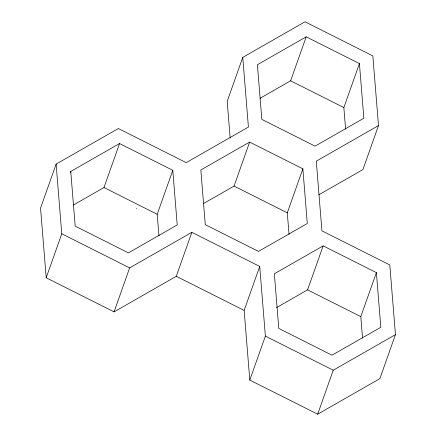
<?xml version="1.0" encoding="UTF-8"?>
<svg xmlns="http://www.w3.org/2000/svg" width="436" height="436" viewBox="0 0 436 436"><rect width="100%" height="100%" fill="white"/><g stroke="black" fill="none" stroke-linecap="round" stroke-linejoin="round"><path stroke-width="0.65" d="M242.765 57.378L248.416 127.061L186.205 162.633L118.336 128.527L56.124 164.1L40.548 208.081L46.2 277.765L114.069 311.876L176.28 276.299L191.856 232.317L259.72 266.429L265.371 336.112L249.795 380.094L317.664 414.2L379.876 378.622L395.452 334.641L389.8 264.957L321.932 230.851L316.28 161.167L378.497 125.59L372.845 55.906L304.977 21.8L242.765 57.378L227.189 101.359L230.154 137.89M70.305 172.732L70.757 171.457L119.557 143.553L172.787 170.307L177.218 224.965L128.424 252.869L75.194 226.115L70.757 171.457M46.2 277.765L61.776 233.783L56.124 164.1M73.412 205.018L103.981 187.535L119.557 143.553M114.069 311.876L129.639 267.895L191.856 232.317M158.966 235.881L157.211 214.289L172.787 170.307M203.487 203.552L234.061 186.068L249.637 142.087L302.867 168.841L307.298 223.494L258.499 251.398L205.269 224.649L200.838 169.991L249.637 142.087M260.052 98.291L290.621 80.807L306.197 36.826L359.428 63.58L363.858 118.238L315.065 146.142L261.834 119.388L257.398 64.73L306.197 36.826M249.795 380.094L244.144 310.41L259.72 266.429M289.041 234.415L287.291 212.823L302.867 168.841M345.606 129.154L343.851 107.561L359.428 63.58M276.419 307.68L307.576 289.858L323.152 245.877L376.382 272.631L380.819 327.289L332.019 355.193L278.789 328.439L274.353 273.781L323.152 245.877M378.497 125.59L362.921 169.571L318.901 194.745M317.664 414.2L333.235 370.219L395.452 334.641M362.561 338.205L360.806 316.612L376.382 272.631M290.621 80.807L343.851 107.561M234.061 186.068L287.291 212.823M103.981 187.535L157.211 214.289M307.576 289.858L360.806 316.612M136.435 208.659L136.713 208.8M176.28 276.299L244.144 310.41M61.776 233.783L129.639 267.895M265.371 336.112L333.235 370.219"/></g></svg>
